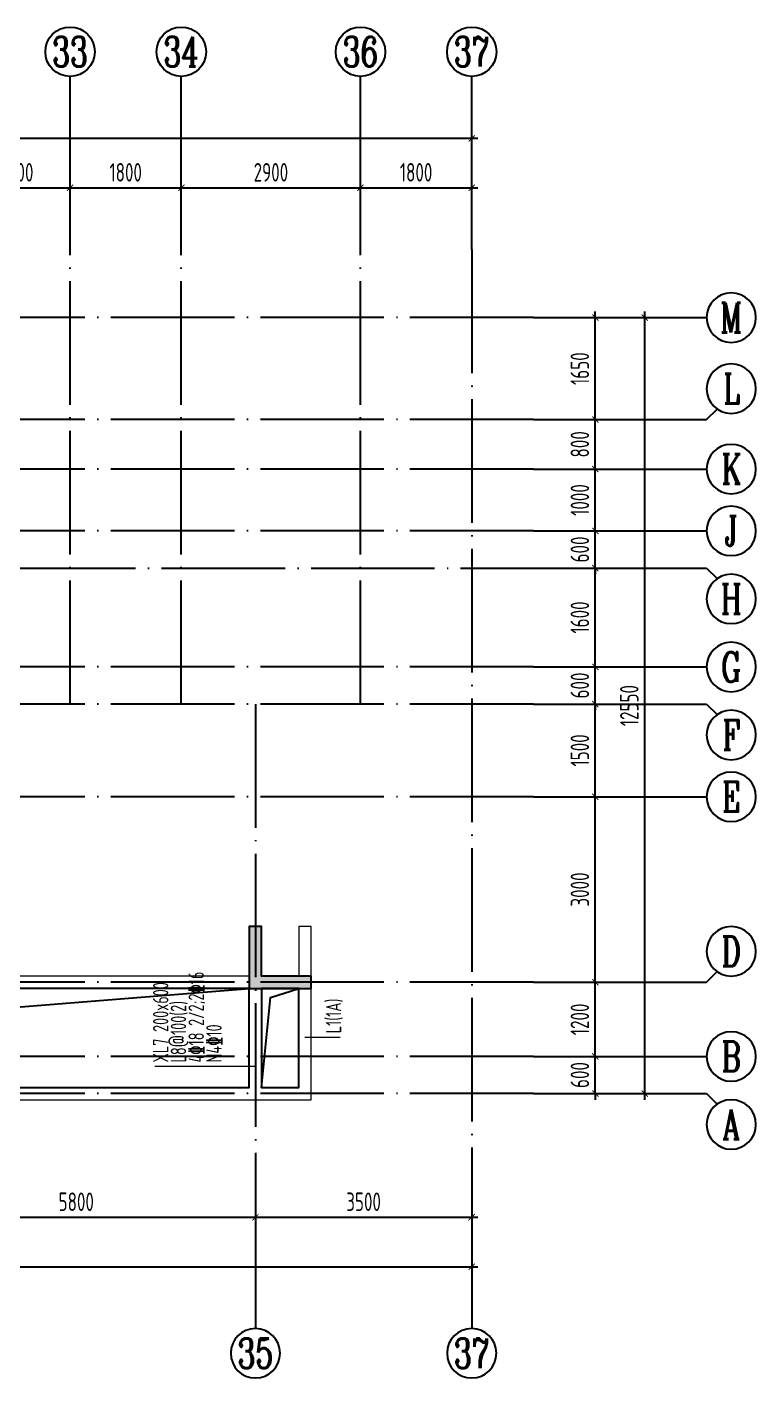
# Model space of a CAD drawing. Extents: x -461650 to 361314, y 245336 to 769729.
# Drawn here: x 147277 to 159074, y 290549 to 312399 of the extents above; entities that cross this region are included whole.
import ezdxf
from ezdxf.enums import TextEntityAlignment as Align

# ---------------------------------------------------------------- set-up
doc = ezdxf.new("R2010")
doc.units = 0
doc.header["$LTSCALE"] = 1000
doc.linetypes.add('DASH', pattern=[0.35, 0.25, -0.1])
doc.linetypes.add('DOTE', pattern=[2.42, 2, -0.2, 0.02, -0.2])
doc.layers.get('0').update_dxf_attribs({"linetype": 'CONTINUOUS'})
doc.layers.get('DEFPOINTS').update_dxf_attribs({"linetype": 'CONTINUOUS'})
for name, color, linetype in [('A-AXIS', 1, 'CONTINUOUS'), ('A-DOTE', 10, 'DOTE'), ('AXIS_NUM', 7, 'CONTINUOUS'), ('S-D洞口', 4, 'CONTINUOUS'), ('S-L主梁线', 4, 'DASH'), ('S-L梁编号', 6, 'CONTINUOUS'), ('S-L梁配筋', 7, 'CONTINUOUS'), ('S-Q墙填充', 252, 'CONTINUOUS'), ('S-Q墙实线', 6, 'CONTINUOUS'), ('S-Y一般标注', 3, 'CONTINUOUS')]:
    doc.layers.add(name, color=color, linetype=linetype)
doc.styles.add('TSSD_Axis', font='complex.shx', dxfattribs={"width": 0.7, "bigfont": 'hztxt.shx'})
doc.styles.add('TSSD_DIMENSION', font='Tssdeng.shx', dxfattribs={"width": 0.7, "bigfont": 'tssdchn.shx'})
doc.styles.add('TSSD_REIN', font='tssdeng.shx', dxfattribs={"width": 0.7, "height": 300, "bigfont": 'tssdchn.shx'})
doc.dimstyles.new('TSSD_100_100', dxfattribs={"dimtxt": 300, "dimasz": 100, "dimexe": 100, "dimexo": 250, "dimgap": 100, "dimtad": 1, "dimdec": 0, "dimzin": 0, "dimdsep": 46, "dimtxsty": 'TSSD_DIMENSION', "dimblk": 'ARCHTICK', "dimcen": 0, "dimdle": 100, "dimclrt": 7, "dimadec": 0, "dimazin": 0, "dimtfac": 1, "dimtdec": 0, "dimtix": 1, "dimtmove": 2, "dimatfit": 3, "dimldrblk": 'ARCHTICK', "dimfxl": 0, "dimtolj": 1, "dimtzin": 0, "dimarcsym": 0})

# ---------------------------------------------------------------- blocks, each defined once
blk = doc.blocks.new('ts_axno')
at = {"color": 0, "linetype": 'ByBlock', "lineweight": -2}
blk.add_circle((0, 0), 0.5, dxfattribs=at)
at = {"color": 0, "linetype": 'ByBlock', "lineweight": -2, "style": 'TSSD_Axis', "width": 0.7}
blk.add_attdef('A', text='', height=0.6, dxfattribs=at).set_placement((0, 0), align=Align.MIDDLE_CENTER)
blk = doc.blocks.new('_ArchTick')
at = {"color": 0, "linetype": 'ByBlock', "const_width": 0.15}
blk.add_lwpolyline([(-0.5, -0.5), (0.5, 0.5)], dxfattribs=at)
blk = doc.blocks.new('*D307')
at = {"layer": 'DEFPOINTS', "color": 0}
for p in [(48100, 19250), (46400, 18250), (48100, 18250)]:
    blk.add_point(p, dxfattribs=at)
at = {"layer": 'S-Y一般标注', "color": 0, "lineweight": -2}
for p, q in [((46300, 19250), (48200, 19250)), ((46400, 18500), (46400, 19350)), ((48100, 18500), (48100, 19350))]:
    blk.add_line(p, q, dxfattribs=at)
at = {"layer": 'S-Y一般标注', "color": 0, "lineweight": -2, "xscale": 100, "yscale": 100, "zscale": 100, "rotation": 180}
blk.add_blockref('_ArchTick', (46400, 19250), dxfattribs=at)
at = {"layer": 'S-Y一般标注', "color": 0, "lineweight": -2, "xscale": 100, "yscale": 100, "zscale": 100}
blk.add_blockref('_ArchTick', (48100, 19250), dxfattribs=at)
at = {"layer": 'S-Y一般标注', "color": 7, "insert": (47250, 19500), "char_height": 300, "attachment_point": 5, "style": 'TSSD_DIMENSION'}
blk.add_mtext('\\A1;1700', dxfattribs=at)
blk = doc.blocks.new('*D308')
at = {"layer": 'DEFPOINTS', "color": 0}
for p in [(49900, 19250), (48100, 18250), (49900, 18250)]:
    blk.add_point(p, dxfattribs=at)
at = {"layer": 'S-Y一般标注', "color": 0, "lineweight": -2}
for p, q in [((48000, 19250), (50000, 19250)), ((48100, 18500), (48100, 19350)), ((49900, 18500), (49900, 19350))]:
    blk.add_line(p, q, dxfattribs=at)
at = {"layer": 'S-Y一般标注', "color": 0, "lineweight": -2, "xscale": 100, "yscale": 100, "zscale": 100, "rotation": 180}
blk.add_blockref('_ArchTick', (48100, 19250), dxfattribs=at)
at = {"layer": 'S-Y一般标注', "color": 0, "lineweight": -2, "xscale": 100, "yscale": 100, "zscale": 100}
blk.add_blockref('_ArchTick', (49900, 19250), dxfattribs=at)
at = {"layer": 'S-Y一般标注', "color": 7, "insert": (49000, 19500), "char_height": 300, "attachment_point": 5, "style": 'TSSD_DIMENSION'}
blk.add_mtext('\\A1;1800', dxfattribs=at)
blk = doc.blocks.new('*D309')
at = {"layer": 'DEFPOINTS', "color": 0}
for p in [(52800, 19250), (49900, 18250), (52800, 18250)]:
    blk.add_point(p, dxfattribs=at)
at = {"layer": 'S-Y一般标注', "color": 0, "lineweight": -2}
for p, q in [((49800, 19250), (52900, 19250)), ((49900, 18500), (49900, 19350)), ((52800, 18500), (52800, 19350))]:
    blk.add_line(p, q, dxfattribs=at)
at = {"layer": 'S-Y一般标注', "color": 0, "lineweight": -2, "xscale": 100, "yscale": 100, "zscale": 100, "rotation": 180}
blk.add_blockref('_ArchTick', (49900, 19250), dxfattribs=at)
at = {"layer": 'S-Y一般标注', "color": 0, "lineweight": -2, "xscale": 100, "yscale": 100, "zscale": 100}
blk.add_blockref('_ArchTick', (52800, 19250), dxfattribs=at)
at = {"layer": 'S-Y一般标注', "color": 7, "insert": (51350, 19500), "char_height": 300, "attachment_point": 5, "style": 'TSSD_DIMENSION'}
blk.add_mtext('\\A1;2900', dxfattribs=at)
blk = doc.blocks.new('*D310')
at = {"layer": 'DEFPOINTS', "color": 0}
for p in [(54600, 19250), (52800, 18250), (54600, 18250)]:
    blk.add_point(p, dxfattribs=at)
at = {"layer": 'S-Y一般标注', "color": 0, "lineweight": -2}
for p, q in [((52700, 19250), (54700, 19250)), ((52800, 18500), (52800, 19350)), ((54600, 18500), (54600, 19350))]:
    blk.add_line(p, q, dxfattribs=at)
at = {"layer": 'S-Y一般标注', "color": 0, "lineweight": -2, "xscale": 100, "yscale": 100, "zscale": 100, "rotation": 180}
blk.add_blockref('_ArchTick', (52800, 19250), dxfattribs=at)
at = {"layer": 'S-Y一般标注', "color": 0, "lineweight": -2, "xscale": 100, "yscale": 100, "zscale": 100}
blk.add_blockref('_ArchTick', (54600, 19250), dxfattribs=at)
at = {"layer": 'S-Y一般标注', "color": 7, "insert": (53700, 19500), "char_height": 300, "attachment_point": 5, "style": 'TSSD_DIMENSION'}
blk.add_mtext('\\A1;1800', dxfattribs=at)
blk = doc.blocks.new('*D311')
at = {"layer": 'DEFPOINTS', "color": 0}
for p in [(54600, 20050), (4600, 18250), (54600, 18250)]:
    blk.add_point(p, dxfattribs=at)
at = {"layer": 'S-Y一般标注', "color": 0, "lineweight": -2}
for p, q in [((4600, 18500), (4600, 20150)), ((54600, 18500), (54600, 20150)), ((4500, 20050), (54700, 20050))]:
    blk.add_line(p, q, dxfattribs=at)
at = {"layer": 'S-Y一般标注', "color": 0, "lineweight": -2, "xscale": 100, "yscale": 100, "zscale": 100, "rotation": 180}
blk.add_blockref('_ArchTick', (4600, 20050), dxfattribs=at)
at = {"layer": 'S-Y一般标注', "color": 0, "lineweight": -2, "xscale": 100, "yscale": 100, "zscale": 100}
blk.add_blockref('_ArchTick', (54600, 20050), dxfattribs=at)
at = {"layer": 'S-Y一般标注', "color": 7, "insert": (29600, 20300), "char_height": 300, "attachment_point": 5, "style": 'TSSD_DIMENSION'}
blk.add_mtext('\\A1;50000', dxfattribs=at)
blk = doc.blocks.new('*D332')
at = {"layer": 'DEFPOINTS', "color": 0}
for p in [(45300, 3600), (51100, 3600), (51100, 2600)]:
    blk.add_point(p, dxfattribs=at)
at = {"layer": 'S-Y一般标注', "color": 0, "lineweight": -2}
for p, q in [((45300, 3350), (45300, 2500)), ((51100, 3350), (51100, 2500)), ((45200, 2600), (51200, 2600))]:
    blk.add_line(p, q, dxfattribs=at)
at = {"layer": 'S-Y一般标注', "color": 0, "lineweight": -2, "xscale": 100, "yscale": 100, "zscale": 100, "rotation": 180}
blk.add_blockref('_ArchTick', (45300, 2600), dxfattribs=at)
at = {"layer": 'S-Y一般标注', "color": 0, "lineweight": -2, "xscale": 100, "yscale": 100, "zscale": 100}
blk.add_blockref('_ArchTick', (51100, 2600), dxfattribs=at)
at = {"layer": 'S-Y一般标注', "color": 7, "insert": (48200, 2850), "char_height": 300, "attachment_point": 5, "style": 'TSSD_DIMENSION'}
blk.add_mtext('\\A1;5800', dxfattribs=at)
blk = doc.blocks.new('*D333')
at = {"layer": 'DEFPOINTS', "color": 0}
for p in [(51100, 3600), (54600, 3600), (54600, 2600)]:
    blk.add_point(p, dxfattribs=at)
at = {"layer": 'S-Y一般标注', "color": 0, "lineweight": -2}
for p, q in [((51100, 3350), (51100, 2500)), ((54600, 3350), (54600, 2500)), ((51000, 2600), (54700, 2600))]:
    blk.add_line(p, q, dxfattribs=at)
at = {"layer": 'S-Y一般标注', "color": 0, "lineweight": -2, "xscale": 100, "yscale": 100, "zscale": 100, "rotation": 180}
blk.add_blockref('_ArchTick', (51100, 2600), dxfattribs=at)
at = {"layer": 'S-Y一般标注', "color": 0, "lineweight": -2, "xscale": 100, "yscale": 100, "zscale": 100}
blk.add_blockref('_ArchTick', (54600, 2600), dxfattribs=at)
at = {"layer": 'S-Y一般标注', "color": 7, "insert": (52850, 2850), "char_height": 300, "attachment_point": 5, "style": 'TSSD_DIMENSION'}
blk.add_mtext('\\A1;3500', dxfattribs=at)
blk = doc.blocks.new('*D334')
at = {"layer": 'DEFPOINTS', "color": 0}
for p in [(4600, 3600), (54600, 3600), (54600, 1800)]:
    blk.add_point(p, dxfattribs=at)
at = {"layer": 'S-Y一般标注', "color": 0, "lineweight": -2}
for p, q in [((4600, 3350), (4600, 1700)), ((54600, 3350), (54600, 1700)), ((4500, 1800), (54700, 1800))]:
    blk.add_line(p, q, dxfattribs=at)
at = {"layer": 'S-Y一般标注', "color": 0, "lineweight": -2, "xscale": 100, "yscale": 100, "zscale": 100, "rotation": 180}
blk.add_blockref('_ArchTick', (4600, 1800), dxfattribs=at)
at = {"layer": 'S-Y一般标注', "color": 0, "lineweight": -2, "xscale": 100, "yscale": 100, "zscale": 100}
blk.add_blockref('_ArchTick', (54600, 1800), dxfattribs=at)
at = {"layer": 'S-Y一般标注', "color": 7, "insert": (29600, 2050), "char_height": 300, "attachment_point": 5, "style": 'TSSD_DIMENSION'}
blk.add_mtext('\\A1;50000', dxfattribs=at)
blk = doc.blocks.new('*D339')
at = {"layer": 'DEFPOINTS', "color": 0}
for p in [(55600, 5200), (56600, 5200), (55600, 4600)]:
    blk.add_point(p, dxfattribs=at)
at = {"layer": 'S-Y一般标注', "color": 0, "lineweight": -2}
for p, q in [((56600, 5200), (56600, 5300)), ((55850, 5200), (56700, 5200)), ((56600, 4600), (56600, 5200)), ((55850, 4600), (56700, 4600)), ((56600, 4600), (56600, 4500))]:
    blk.add_line(p, q, dxfattribs=at)
at = {"layer": 'S-Y一般标注', "color": 0, "lineweight": -2, "xscale": 100, "yscale": 100, "zscale": 100}
for p, rotation in [((56600, 5200), 270), ((56600, 4600), 90)]:
    blk.add_blockref('_ArchTick', p, dxfattribs=dict(at, rotation=rotation))
at = {"layer": 'S-Y一般标注', "color": 7, "insert": (56350, 4900), "char_height": 300, "attachment_point": 5, "rotation": 90, "style": 'TSSD_DIMENSION'}
blk.add_mtext('\\A1;600', dxfattribs=at)
blk = doc.blocks.new('*D340')
at = {"layer": 'DEFPOINTS', "color": 0}
for p in [(55600, 10900), (56600, 10900), (55600, 9400)]:
    blk.add_point(p, dxfattribs=at)
at = {"layer": 'S-Y一般标注', "color": 0, "lineweight": -2}
for p, q in [((56600, 9300), (56600, 11000)), ((55850, 10900), (56700, 10900)), ((55850, 9400), (56700, 9400))]:
    blk.add_line(p, q, dxfattribs=at)
at = {"layer": 'S-Y一般标注', "color": 0, "lineweight": -2, "xscale": 100, "yscale": 100, "zscale": 100}
for p, rotation in [((56600, 10900), 90), ((56600, 9400), 270)]:
    blk.add_blockref('_ArchTick', p, dxfattribs=dict(at, rotation=rotation))
at = {"layer": 'S-Y一般标注', "color": 7, "insert": (56350, 10150), "char_height": 300, "attachment_point": 5, "rotation": 90, "style": 'TSSD_DIMENSION'}
blk.add_mtext('\\A1;1500', dxfattribs=at)
blk = doc.blocks.new('*D341')
at = {"layer": 'DEFPOINTS', "color": 0}
for p in [(55600, 11500), (56600, 11500), (55600, 10900)]:
    blk.add_point(p, dxfattribs=at)
at = {"layer": 'S-Y一般标注', "color": 0, "lineweight": -2}
for p, q in [((56600, 11500), (56600, 11600)), ((55850, 11500), (56700, 11500)), ((56600, 10900), (56600, 11500)), ((55850, 10900), (56700, 10900)), ((56600, 10900), (56600, 10800))]:
    blk.add_line(p, q, dxfattribs=at)
at = {"layer": 'S-Y一般标注', "color": 0, "lineweight": -2, "xscale": 100, "yscale": 100, "zscale": 100}
for p, rotation in [((56600, 11500), 270), ((56600, 10900), 90)]:
    blk.add_blockref('_ArchTick', p, dxfattribs=dict(at, rotation=rotation))
at = {"layer": 'S-Y一般标注', "color": 7, "insert": (56350, 11200), "char_height": 300, "attachment_point": 5, "rotation": 90, "style": 'TSSD_DIMENSION'}
blk.add_mtext('\\A1;600', dxfattribs=at)
blk = doc.blocks.new('*D342')
at = {"layer": 'DEFPOINTS', "color": 0}
for p in [(55600, 13100), (56600, 13100), (55600, 11500)]:
    blk.add_point(p, dxfattribs=at)
at = {"layer": 'S-Y一般标注', "color": 0, "lineweight": -2}
for p, q in [((56600, 11400), (56600, 13200)), ((55850, 13100), (56700, 13100)), ((55850, 11500), (56700, 11500))]:
    blk.add_line(p, q, dxfattribs=at)
at = {"layer": 'S-Y一般标注', "color": 0, "lineweight": -2, "xscale": 100, "yscale": 100, "zscale": 100}
for p, rotation in [((56600, 13100), 90), ((56600, 11500), 270)]:
    blk.add_blockref('_ArchTick', p, dxfattribs=dict(at, rotation=rotation))
at = {"layer": 'S-Y一般标注', "color": 7, "insert": (56350, 12300), "char_height": 300, "attachment_point": 5, "rotation": 90, "style": 'TSSD_DIMENSION'}
blk.add_mtext('\\A1;1600', dxfattribs=at)
blk = doc.blocks.new('*D343')
at = {"layer": 'DEFPOINTS', "color": 0}
for p in [(55600, 13700), (56600, 13700), (55600, 13100)]:
    blk.add_point(p, dxfattribs=at)
at = {"layer": 'S-Y一般标注', "color": 0, "lineweight": -2}
for p, q in [((56600, 13700), (56600, 13800)), ((55850, 13700), (56700, 13700)), ((56600, 13100), (56600, 13700)), ((55850, 13100), (56700, 13100)), ((56600, 13100), (56600, 13000))]:
    blk.add_line(p, q, dxfattribs=at)
at = {"layer": 'S-Y一般标注', "color": 0, "lineweight": -2, "xscale": 100, "yscale": 100, "zscale": 100}
for p, rotation in [((56600, 13700), 270), ((56600, 13100), 90)]:
    blk.add_blockref('_ArchTick', p, dxfattribs=dict(at, rotation=rotation))
at = {"layer": 'S-Y一般标注', "color": 7, "insert": (56350, 13400), "char_height": 300, "attachment_point": 5, "rotation": 90, "style": 'TSSD_DIMENSION'}
blk.add_mtext('\\A1;600', dxfattribs=at)
blk = doc.blocks.new('*D344')
at = {"layer": 'DEFPOINTS', "color": 0}
for p in [(55600, 14700), (56600, 14700), (55600, 13700)]:
    blk.add_point(p, dxfattribs=at)
at = {"layer": 'S-Y一般标注', "color": 0, "lineweight": -2}
for p, q in [((55850, 14700), (56700, 14700)), ((56600, 13600), (56600, 14800)), ((55850, 13700), (56700, 13700))]:
    blk.add_line(p, q, dxfattribs=at)
at = {"layer": 'S-Y一般标注', "color": 0, "lineweight": -2, "xscale": 100, "yscale": 100, "zscale": 100}
for p, rotation in [((56600, 14700), 90), ((56600, 13700), 270)]:
    blk.add_blockref('_ArchTick', p, dxfattribs=dict(at, rotation=rotation))
at = {"layer": 'S-Y一般标注', "color": 7, "insert": (56350, 14200), "char_height": 300, "attachment_point": 5, "rotation": 90, "style": 'TSSD_DIMENSION'}
blk.add_mtext('\\A1;1000', dxfattribs=at)
blk = doc.blocks.new('*D345')
at = {"layer": 'DEFPOINTS', "color": 0}
for p in [(55600, 17150), (57400, 17150), (55600, 4600)]:
    blk.add_point(p, dxfattribs=at)
at = {"layer": 'S-Y一般标注', "color": 0, "lineweight": -2}
for p, q in [((55850, 17150), (57500, 17150)), ((57400, 4500), (57400, 17250)), ((55850, 4600), (57500, 4600))]:
    blk.add_line(p, q, dxfattribs=at)
at = {"layer": 'S-Y一般标注', "color": 0, "lineweight": -2, "xscale": 100, "yscale": 100, "zscale": 100}
for p, rotation in [((57400, 17150), 90), ((57400, 4600), 270)]:
    blk.add_blockref('_ArchTick', p, dxfattribs=dict(at, rotation=rotation))
at = {"layer": 'S-Y一般标注', "color": 7, "insert": (57150, 10875), "char_height": 300, "attachment_point": 5, "rotation": 90, "style": 'TSSD_DIMENSION'}
blk.add_mtext('\\A1;12550', dxfattribs=at)
blk = doc.blocks.new('*D346')
at = {"layer": 'DEFPOINTS', "color": 0}
for p in [(55600, 15500), (56600, 15500), (55600, 14700)]:
    blk.add_point(p, dxfattribs=at)
at = {"layer": 'S-Y一般标注', "color": 0, "lineweight": -2}
for p, q in [((56600, 14600), (56600, 15600)), ((55850, 15500), (56700, 15500)), ((55850, 14700), (56700, 14700))]:
    blk.add_line(p, q, dxfattribs=at)
at = {"layer": 'S-Y一般标注', "color": 0, "lineweight": -2, "xscale": 100, "yscale": 100, "zscale": 100}
for p, rotation in [((56600, 15500), 90), ((56600, 14700), 270)]:
    blk.add_blockref('_ArchTick', p, dxfattribs=dict(at, rotation=rotation))
at = {"layer": 'S-Y一般标注', "color": 7, "insert": (56350, 15100), "char_height": 300, "attachment_point": 5, "rotation": 90, "style": 'TSSD_DIMENSION'}
blk.add_mtext('\\A1;800', dxfattribs=at)
blk = doc.blocks.new('*D347')
at = {"layer": 'DEFPOINTS', "color": 0}
for p in [(55600, 6400), (56600, 6400), (55600, 5200)]:
    blk.add_point(p, dxfattribs=at)
at = {"layer": 'S-Y一般标注', "color": 0, "lineweight": -2}
for p, q in [((55850, 6400), (56700, 6400)), ((56600, 5100), (56600, 6500)), ((55850, 5200), (56700, 5200))]:
    blk.add_line(p, q, dxfattribs=at)
at = {"layer": 'S-Y一般标注', "color": 0, "lineweight": -2, "xscale": 100, "yscale": 100, "zscale": 100}
for p, rotation in [((56600, 6400), 90), ((56600, 5200), 270)]:
    blk.add_blockref('_ArchTick', p, dxfattribs=dict(at, rotation=rotation))
at = {"layer": 'S-Y一般标注', "color": 7, "insert": (56350, 5800), "char_height": 300, "attachment_point": 5, "rotation": 90, "style": 'TSSD_DIMENSION'}
blk.add_mtext('\\A1;1200', dxfattribs=at)
blk = doc.blocks.new('*D348')
at = {"layer": 'DEFPOINTS', "color": 0}
for p in [(55600, 9400), (56600, 9400), (55600, 6400)]:
    blk.add_point(p, dxfattribs=at)
at = {"layer": 'S-Y一般标注', "color": 0, "lineweight": -2}
for p, q in [((55850, 9400), (56700, 9400)), ((56600, 6300), (56600, 9500)), ((55850, 6400), (56700, 6400))]:
    blk.add_line(p, q, dxfattribs=at)
at = {"layer": 'S-Y一般标注', "color": 0, "lineweight": -2, "xscale": 100, "yscale": 100, "zscale": 100}
for p, rotation in [((56600, 9400), 90), ((56600, 6400), 270)]:
    blk.add_blockref('_ArchTick', p, dxfattribs=dict(at, rotation=rotation))
at = {"layer": 'S-Y一般标注', "color": 7, "insert": (56350, 7900), "char_height": 300, "attachment_point": 5, "rotation": 90, "style": 'TSSD_DIMENSION'}
blk.add_mtext('\\A1;3000', dxfattribs=at)
blk = doc.blocks.new('*D349')
at = {"layer": 'DEFPOINTS', "color": 0}
for p in [(55600, 17150), (56600, 17150), (55600, 15500)]:
    blk.add_point(p, dxfattribs=at)
at = {"layer": 'S-Y一般标注', "color": 0, "lineweight": -2}
for p, q in [((55850, 17150), (56700, 17150)), ((56600, 15400), (56600, 17250)), ((55850, 15500), (56700, 15500))]:
    blk.add_line(p, q, dxfattribs=at)
at = {"layer": 'S-Y一般标注', "color": 0, "lineweight": -2, "xscale": 100, "yscale": 100, "zscale": 100}
for p, rotation in [((56600, 17150), 90), ((56600, 15500), 270)]:
    blk.add_blockref('_ArchTick', p, dxfattribs=dict(at, rotation=rotation))
at = {"layer": 'S-Y一般标注', "color": 7, "insert": (56350, 16325), "char_height": 300, "attachment_point": 5, "rotation": 90, "style": 'TSSD_DIMENSION'}
blk.add_mtext('\\A1;1650', dxfattribs=at)
blk = doc.blocks.new('20210726.16395156')
at = {"layer": 'A-AXIS'}
for p, q in [((48100, 18249.9), (48100, 21049.9)), ((49900, 18249.9), (49900, 21049.9)), ((52800, 18249.9), (52800, 21049.9)), ((54600, 18249.9), (54600, 21049.9)), ((55600, 17150), (58400, 17150)), ((58400, 15500), (58571.6, 15671.7)), ((55600, 15500), (58400, 15500)), ((55600, 14700), (58400, 14700)), ((55600, 13700), (58400, 13700)), ((55600, 13100.3), (58400, 13100.3)), ((58400, 13100.3), (58571.6, 12928.7)), ((55600, 11500), (58400, 11500)), ((55600, 10900), (58400, 10900)), ((58400, 10900), (58571.6, 10728.4)), ((55600, 9400), (58400, 9400)), ((58400, 6400), (58571.6, 6571.7)), ((55600, 6400), (58400, 6400)), ((55600, 5200), (58400, 5200)), ((55600, 4600), (58400, 4600)), ((58400, 4600), (58571.6, 4428.4)), ((51100, 3600), (51100, 800)), ((54600, 3600), (54600, 800))]:
    blk.add_line(p, q, dxfattribs=at)
at = {"layer": 'A-DOTE'}
for p, q in [((48100, 10900), (48100, 18249.9)), ((49900, 10900), (49900, 18249.9)), ((52800, 10900), (52800, 18249.9)), ((54600, 18249.9), (54600, 3600)), ((55600, 17150), (3600, 17150)), ((55600, 15500), (3600, 15500)), ((55600, 14700), (3600, 14700)), ((55600, 13700), (3600, 13700)), ((3600, 13100.3), (55600, 13100.3)), ((55600, 11500), (3600, 11500)), ((55600, 10900), (3600, 10900)), ((51100, 10900), (51100, 3600)), ((55600, 9400), (3600, 9400)), ((55600, 6400), (3600, 6400)), ((55600, 5200), (3600, 5200)), ((55600, 4600), (3600, 4600))]:
    blk.add_line(p, q, dxfattribs=at)
at = {"layer": 'A-AXIS'}
ref = blk.add_blockref('ts_axno', (48100, 21449.9), dxfattribs=dict(at, xscale=800, yscale=800, zscale=800))
ref.add_attrib('20', '33', dxfattribs={"layer": 'AXIS_NUM', "height": 480, "style": 'TSSD_Axis', "width": 0.7}).set_placement((48100, 21449.9), align=Align.MIDDLE_CENTER)
ref = blk.add_blockref('ts_axno', (49900, 21449.9), dxfattribs=dict(at, xscale=800, yscale=800, zscale=800))
ref.add_attrib('21', '34', dxfattribs={"layer": 'AXIS_NUM', "height": 480, "style": 'TSSD_Axis', "width": 0.7}).set_placement((49900, 21449.9), align=Align.MIDDLE_CENTER)
ref = blk.add_blockref('ts_axno', (52800, 21449.9), dxfattribs=dict(at, xscale=800, yscale=800, zscale=800))
ref.add_attrib('22', '36', dxfattribs={"layer": 'AXIS_NUM', "height": 480, "style": 'TSSD_Axis', "width": 0.7}).set_placement((52800, 21449.9), align=Align.MIDDLE_CENTER)
ref = blk.add_blockref('ts_axno', (54600, 21449.9), dxfattribs=dict(at, xscale=800, yscale=800, zscale=800))
ref.add_attrib('23', '37', dxfattribs={"layer": 'AXIS_NUM', "height": 480, "style": 'TSSD_Axis', "width": 0.7}).set_placement((54600, 21449.9), align=Align.MIDDLE_CENTER)
ref = blk.add_blockref('ts_axno', (58800, 17150), dxfattribs=dict(at, xscale=-800, yscale=800, zscale=800))
ref.add_attrib('G', 'M', dxfattribs={"layer": 'AXIS_NUM', "height": 480, "style": 'TSSD_Axis', "width": 0.7}).set_placement((58800, 17150), align=Align.MIDDLE_CENTER)
ref = blk.add_blockref('ts_axno', (58800, 16000), dxfattribs=dict(at, xscale=-800, yscale=800, zscale=800))
ref.add_attrib('G', 'L', dxfattribs={"layer": 'AXIS_NUM', "height": 480, "style": 'TSSD_Axis', "width": 0.7}).set_placement((58800, 16000), align=Align.MIDDLE_CENTER)
ref = blk.add_blockref('ts_axno', (58800, 14700), dxfattribs=dict(at, xscale=-800, yscale=800, zscale=800))
ref.add_attrib('G', 'K', dxfattribs={"layer": 'AXIS_NUM', "height": 480, "style": 'TSSD_Axis', "width": 0.7}).set_placement((58800, 14700), align=Align.MIDDLE_CENTER)
ref = blk.add_blockref('ts_axno', (58800, 13700), dxfattribs=dict(at, xscale=-800, yscale=800, zscale=800))
ref.add_attrib('G', 'J', dxfattribs={"layer": 'AXIS_NUM', "height": 480, "style": 'TSSD_Axis', "width": 0.7}).set_placement((58800, 13700), align=Align.MIDDLE_CENTER)
ref = blk.add_blockref('ts_axno', (58800, 12600.3), dxfattribs=dict(at, xscale=-800, yscale=800, zscale=800))
ref.add_attrib('C', 'H', dxfattribs={"layer": 'AXIS_NUM', "height": 480, "style": 'TSSD_Axis', "width": 0.7}).set_placement((58800, 12600.3), align=Align.MIDDLE_CENTER)
ref = blk.add_blockref('ts_axno', (58800, 11500), dxfattribs=dict(at, xscale=-800, yscale=800, zscale=800))
ref.add_attrib('D', 'G', dxfattribs={"layer": 'AXIS_NUM', "height": 480, "style": 'TSSD_Axis', "width": 0.7}).set_placement((58800, 11500), align=Align.MIDDLE_CENTER)
ref = blk.add_blockref('ts_axno', (58800, 10400), dxfattribs=dict(at, xscale=-800, yscale=800, zscale=800))
ref.add_attrib('C', 'F', dxfattribs={"layer": 'AXIS_NUM', "height": 480, "style": 'TSSD_Axis', "width": 0.7}).set_placement((58800, 10400), align=Align.MIDDLE_CENTER)
ref = blk.add_blockref('ts_axno', (58800, 9400), dxfattribs=dict(at, xscale=-800, yscale=800, zscale=800))
ref.add_attrib('B', 'E', dxfattribs={"layer": 'AXIS_NUM', "height": 480, "style": 'TSSD_Axis', "width": 0.7}).set_placement((58800, 9400), align=Align.MIDDLE_CENTER)
ref = blk.add_blockref('ts_axno', (58800, 6900), dxfattribs=dict(at, xscale=-800, yscale=800, zscale=800, rotation=180))
ref.add_attrib('C', 'D', dxfattribs={"layer": 'AXIS_NUM', "height": 480, "style": 'TSSD_Axis', "width": 0.7}).set_placement((58800, 6900), align=Align.MIDDLE_CENTER)
ref = blk.add_blockref('ts_axno', (58800, 5200), dxfattribs=dict(at, xscale=-800, yscale=800, zscale=800))
ref.add_attrib('A', 'B', dxfattribs={"layer": 'AXIS_NUM', "height": 480, "style": 'TSSD_Axis', "width": 0.7}).set_placement((58800, 5200), align=Align.MIDDLE_CENTER)
ref = blk.add_blockref('ts_axno', (58800, 4100), dxfattribs=dict(at, xscale=-800, yscale=800, zscale=800))
ref.add_attrib('F', 'A', dxfattribs={"layer": 'AXIS_NUM', "height": 480, "style": 'TSSD_Axis', "width": 0.7}).set_placement((58800, 4100), align=Align.MIDDLE_CENTER)
ref = blk.add_blockref('ts_axno', (51100, 400), dxfattribs=dict(at, xscale=-800, yscale=800, zscale=800, rotation=180))
ref.add_attrib('22', '35', dxfattribs={"layer": 'AXIS_NUM', "height": 480, "style": 'TSSD_Axis', "width": 0.7}).set_placement((51100, 400), align=Align.MIDDLE_CENTER)
ref = blk.add_blockref('ts_axno', (54600, 400), dxfattribs=dict(at, xscale=-800, yscale=800, zscale=800, rotation=180))
ref.add_attrib('23', '37', dxfattribs={"layer": 'AXIS_NUM', "height": 480, "style": 'TSSD_Axis', "width": 0.7}).set_placement((54600, 400), align=Align.MIDDLE_CENTER)
at = {"layer": 'S-Y一般标注'}
for base, p1, p2, picture, middle in [((54600, 20049.9), (4600, 18249.9), (54600, 18249.9), '*D311', (29600, 20299.9)), ((48100, 19249.9), (46400, 18249.9), (48100, 18249.9), '*D307', (47250, 19499.9)), ((49900, 19249.9), (48100, 18249.9), (49900, 18249.9), '*D308', (49000, 19499.9)), ((52800, 19249.9), (49900, 18249.9), (52800, 18249.9), '*D309', (51350, 19499.9)), ((54600, 19249.9), (52800, 18249.9), (54600, 18249.9), '*D310', (53700, 19499.9)), ((54600, 1800), (4600, 3600), (54600, 3600), '*D334', (29600, 2050)), ((51100, 2600), (45300, 3600), (51100, 3600), '*D332', (48200, 2850)), ((54600, 2600), (51100, 3600), (54600, 3600), '*D333', (52850, 2850))]:
    dim = blk.add_linear_dim(base=base, p1=p1, p2=p2, dimstyle='TSSD_100_100', dxfattribs=at)
    dim.commit()
    dim.dimension.update_dxf_attribs({"geometry": picture, "text_midpoint": middle})
for base, p1, p2, picture, middle in [((57400, 17150), (55600, 4600), (55600, 17150), '*D345', (57150, 10875)), ((56600, 17150), (55600, 15500), (55600, 17150), '*D349', (56350, 16325)), ((56600, 15500), (55600, 14700), (55600, 15500), '*D346', (56350, 15100)), ((56600, 14700), (55600, 13700), (55600, 14700), '*D344', (56350, 14200)), ((56600, 13700), (55600, 13100.3), (55600, 13700), '*D343', (56350, 13400.2)), ((56600, 13100.3), (55600, 11500), (55600, 13100.3), '*D342', (56350, 12300.2)), ((56600, 11500), (55600, 10900), (55600, 11500), '*D341', (56350, 11200)), ((56600, 10900), (55600, 9400), (55600, 10900), '*D340', (56350, 10150)), ((56600, 9400), (55600, 6400), (55600, 9400), '*D348', (56350, 7900)), ((56600, 6400), (55600, 5200), (55600, 6400), '*D347', (56350, 5800)), ((56600, 5200), (55600, 4600), (55600, 5200), '*D339', (56350, 4900))]:
    dim = blk.add_linear_dim(base=base, p1=p1, p2=p2, angle=90, dimstyle='TSSD_100_100', dxfattribs=at)
    dim.commit()
    dim.dimension.update_dxf_attribs({"geometry": picture, "text_midpoint": middle})

msp = doc.modelspace()

# ---------------------------------------------------------------- hatches: boundary and pattern name
at = {"layer": 'S-Q墙填充'}
h = msp.add_hatch(color=252, dxfattribs=at)
h.dxf.hatch_style = 1
h.paths.add_polyline_path([(150873.53, 296849.15), (151873.53, 296849.15), (151873.53, 297049.15), (151073.53, 297049.15), (151073.53, 297849.15), (150873.53, 297849.15)])

# ---------------------------------------------------------------- linework, layer by layer
at = {"layer": 'S-D洞口', "color": 5}
for points in [[(145273.53, 295249.31), (150873.53, 295249.31), (150873.53, 296849.15), (145273.53, 296849.15), (145273.53, 295249.31), (145688.31, 296434.37), (150873.53, 296849.15)], [(151073.53, 295249.31), (151673.53, 295249.31), (151673.53, 296849.15), (151073.53, 296849.15), (151073.53, 295249.31), (151218.98, 296703.7), (151673.53, 296849.15)]]:
    msp.add_lwpolyline(points, dxfattribs=at)
at = {"layer": 'S-L主梁线', "linetype": 'ByBlock', "lineweight": 18}
for p, q in [((151673.54, 297849.15), (151673.53, 297049.15)), ((151873.54, 297849.15), (151673.54, 297849.15)), ((151873.53, 297049.15), (151873.54, 297849.15)), ((150873.53, 297049.15), (145273.53, 297049.15)), ((145273.53, 296849.15), (150873.53, 296849.15)), ((150873.53, 296849.15), (150873.53, 295249.31)), ((151073.53, 295249.31), (151073.53, 296849.15)), ((151673.53, 296849.15), (151673.51, 295249.31)), ((151873.51, 295049.31), (151873.53, 296849.15)), ((150873.53, 295249.31), (145273.53, 295249.31)), ((151673.51, 295249.31), (151073.53, 295249.31)), ((145173.53, 295049.31), (150973.53, 295049.31)), ((150973.53, 295049.31), (151873.51, 295049.31))]:
    msp.add_line(p, q, dxfattribs=at)
at = {"layer": 'S-L梁编号', "lineweight": 18}
for p, q in [((151773.52, 296060.9), (152342.76, 296060.9)), ((150973.53, 295588.95), (149343.95, 295588.95))]:
    msp.add_line(p, q, dxfattribs=at)
at = {"layer": 'S-Q墙实线'}
msp.add_lwpolyline([(150873.53, 296849.15), (151873.53, 296849.15), (151873.53, 297049.15), (151073.53, 297049.15), (151073.53, 297849.15), (150873.53, 297849.15)], close=True, dxfattribs=at)

# ---------------------------------------------------------------- block references
at = {"layer": 'A-DOTE'}
msp.add_blockref('20210726.16395156', (99873.54, 290549.1), dxfattribs=at)

# ---------------------------------------------------------------- texts
at = {"layer": 'S-L梁编号', "color": 6, "style": 'TSSD_REIN', "width": 0.7}
for s, p in [('XL7 200x600', (149565.1, 295651.45)), ('L1(1A)', (152361.99, 296123.4))]:
    msp.add_text(s, height=250, rotation=90, dxfattribs=at).set_placement(p)
at = {"layer": 'S-L梁配筋', "color": 7, "style": 'TSSD_REIN', "width": 0.7}
for s, p in [('4%%13218 2/2;2%%13216', (150140.1, 295651.45)), ('L8@100(2)', (149852.6, 295651.45)), ('N4%%13210', (150427.6, 295651.45))]:
    msp.add_text(s, height=250, rotation=90, dxfattribs=at).set_placement(p)

doc.saveas('drawing.dxf')
